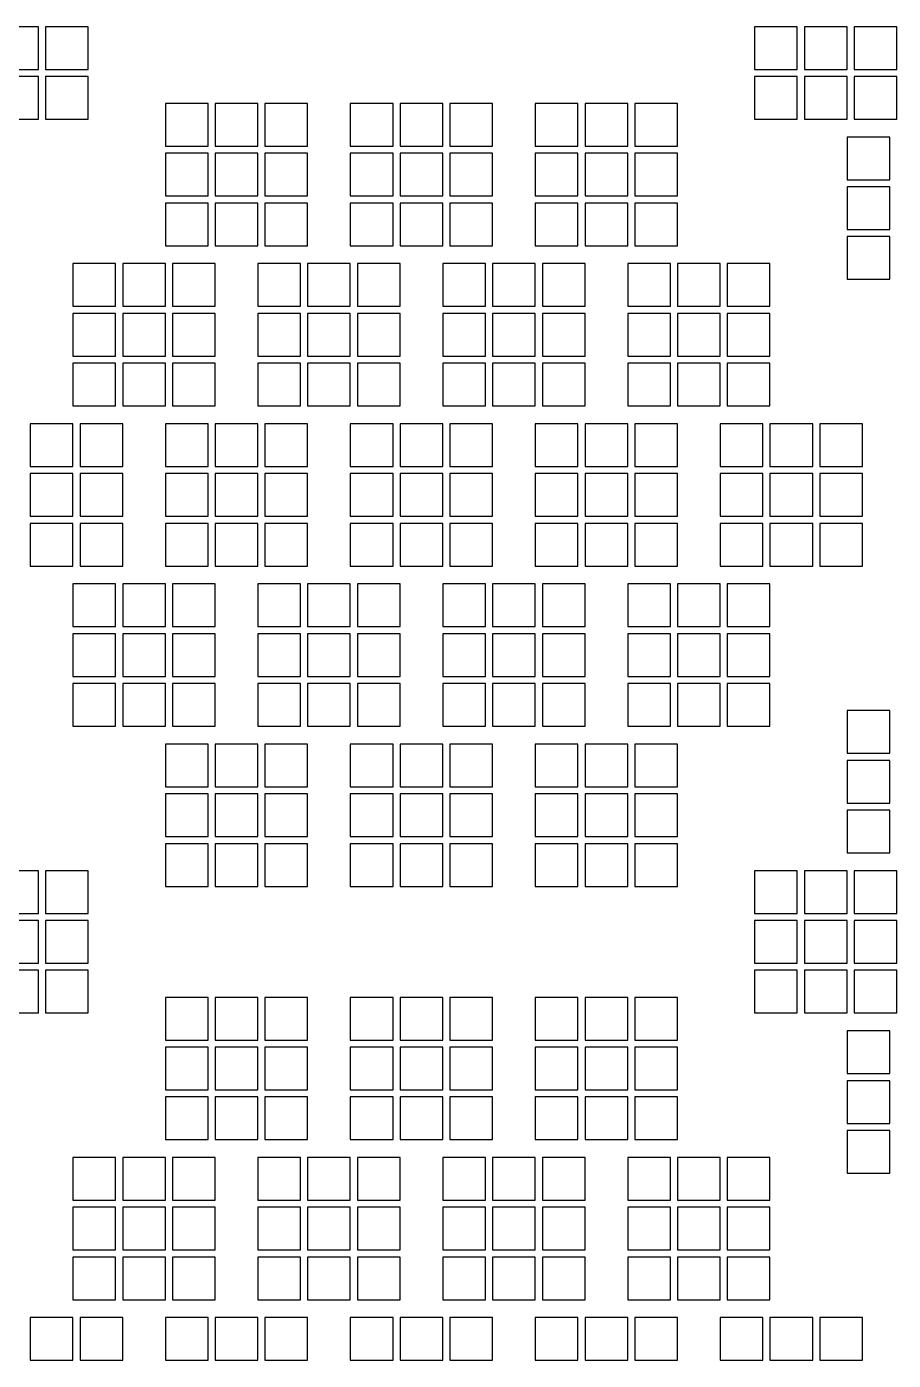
# Model space of a CAD drawing. Extents: x -49 to 54, y -38 to 38.
# Drawn here: x -38.15 to -32.06, y 17.48 to 26.86 of the extents above; entities that cross this region are included whole.
import ezdxf

# ---------------------------------------------------------------- set-up
doc = ezdxf.new("R2010")
doc.units = 0
doc.layers.add('BACK_LAYER', color=5, linetype='CONTINUOUS')

msp = doc.modelspace()

# ---------------------------------------------------------------- linework, layer by layer
at = {"layer": 'BACK_LAYER'}
for points in [[(-38.3639, 26.5558), (-38.0639, 26.5558), (-38.0639, 26.8558), (-38.3639, 26.8558)], [(-38.0139, 26.5558), (-37.7139, 26.5558), (-37.7139, 26.8558), (-38.0139, 26.8558)], [(-33.0302, 26.5558), (-32.7302, 26.5558), (-32.7302, 26.8558), (-33.0302, 26.8558)], [(-32.6802, 26.5558), (-32.3802, 26.5558), (-32.3802, 26.8558), (-32.6802, 26.8558)], [(-32.3302, 26.5558), (-32.0302, 26.5558), (-32.0302, 26.8558), (-32.3302, 26.8558)], [(-38.3639, 26.2058), (-38.0639, 26.2058), (-38.0639, 26.5058), (-38.3639, 26.5058)], [(-38.0139, 26.2058), (-37.7139, 26.2058), (-37.7139, 26.5058), (-38.0139, 26.5058)], [(-33.0302, 26.2058), (-32.7302, 26.2058), (-32.7302, 26.5058), (-33.0302, 26.5058)], [(-32.6802, 26.2058), (-32.3802, 26.2058), (-32.3802, 26.5058), (-32.6802, 26.5058)], [(-32.3302, 26.2058), (-32.0302, 26.2058), (-32.0302, 26.5058), (-32.3302, 26.5058)], [(-37.1721, 26.0156), (-36.8721, 26.0156), (-36.8721, 26.3156), (-37.1721, 26.3156)], [(-36.8221, 26.0156), (-36.5221, 26.0156), (-36.5221, 26.3156), (-36.8221, 26.3156)], [(-36.4721, 26.0156), (-36.1721, 26.0156), (-36.1721, 26.3156), (-36.4721, 26.3156)], [(-35.8721, 26.0156), (-35.5721, 26.0156), (-35.5721, 26.3156), (-35.8721, 26.3156)], [(-35.5221, 26.0156), (-35.2221, 26.0156), (-35.2221, 26.3156), (-35.5221, 26.3156)], [(-35.1721, 26.0156), (-34.8721, 26.0156), (-34.8721, 26.3156), (-35.1721, 26.3156)], [(-34.5721, 26.0156), (-34.2721, 26.0156), (-34.2721, 26.3156), (-34.5721, 26.3156)], [(-34.2221, 26.0156), (-33.9221, 26.0156), (-33.9221, 26.3156), (-34.2221, 26.3156)], [(-33.8721, 26.0156), (-33.5721, 26.0156), (-33.5721, 26.3156), (-33.8721, 26.3156)], [(-32.3802, 25.78), (-32.0802, 25.78), (-32.0802, 26.08), (-32.3802, 26.08)], [(-37.1721, 25.6656), (-36.8721, 25.6656), (-36.8721, 25.9656), (-37.1721, 25.9656)], [(-36.8221, 25.6656), (-36.5221, 25.6656), (-36.5221, 25.9656), (-36.8221, 25.9656)], [(-36.4721, 25.6656), (-36.1721, 25.6656), (-36.1721, 25.9656), (-36.4721, 25.9656)], [(-35.8721, 25.6656), (-35.5721, 25.6656), (-35.5721, 25.9656), (-35.8721, 25.9656)], [(-35.5221, 25.6656), (-35.2221, 25.6656), (-35.2221, 25.9656), (-35.5221, 25.9656)], [(-35.1721, 25.6656), (-34.8721, 25.6656), (-34.8721, 25.9656), (-35.1721, 25.9656)], [(-34.5721, 25.6656), (-34.2721, 25.6656), (-34.2721, 25.9656), (-34.5721, 25.9656)], [(-34.2221, 25.6656), (-33.9221, 25.6656), (-33.9221, 25.9656), (-34.2221, 25.9656)], [(-33.8721, 25.6656), (-33.5721, 25.6656), (-33.5721, 25.9656), (-33.8721, 25.9656)], [(-32.3802, 25.43), (-32.0802, 25.43), (-32.0802, 25.73), (-32.3802, 25.73)], [(-37.1721, 25.3156), (-36.8721, 25.3156), (-36.8721, 25.6156), (-37.1721, 25.6156)], [(-36.8221, 25.3156), (-36.5221, 25.3156), (-36.5221, 25.6156), (-36.8221, 25.6156)], [(-36.4721, 25.3156), (-36.1721, 25.3156), (-36.1721, 25.6156), (-36.4721, 25.6156)], [(-35.8721, 25.3156), (-35.5721, 25.3156), (-35.5721, 25.6156), (-35.8721, 25.6156)], [(-35.5221, 25.3156), (-35.2221, 25.3156), (-35.2221, 25.6156), (-35.5221, 25.6156)], [(-35.1721, 25.3156), (-34.8721, 25.3156), (-34.8721, 25.6156), (-35.1721, 25.6156)], [(-34.5721, 25.3156), (-34.2721, 25.3156), (-34.2721, 25.6156), (-34.5721, 25.6156)], [(-34.2221, 25.3156), (-33.9221, 25.3156), (-33.9221, 25.6156), (-34.2221, 25.6156)], [(-33.8721, 25.3156), (-33.5721, 25.3156), (-33.5721, 25.6156), (-33.8721, 25.6156)], [(-32.3802, 25.08), (-32.0802, 25.08), (-32.0802, 25.38), (-32.3802, 25.38)], [(-37.8221, 24.8898), (-37.5221, 24.8898), (-37.5221, 25.1898), (-37.8221, 25.1898)], [(-37.4721, 24.8898), (-37.1721, 24.8898), (-37.1721, 25.1898), (-37.4721, 25.1898)], [(-37.1221, 24.8898), (-36.8221, 24.8898), (-36.8221, 25.1898), (-37.1221, 25.1898)], [(-36.5221, 24.8898), (-36.2221, 24.8898), (-36.2221, 25.1898), (-36.5221, 25.1898)], [(-36.1721, 24.8898), (-35.8721, 24.8898), (-35.8721, 25.1898), (-36.1721, 25.1898)], [(-35.8221, 24.8898), (-35.5221, 24.8898), (-35.5221, 25.1898), (-35.8221, 25.1898)], [(-35.2221, 24.8898), (-34.9221, 24.8898), (-34.9221, 25.1898), (-35.2221, 25.1898)], [(-34.8721, 24.8898), (-34.5721, 24.8898), (-34.5721, 25.1898), (-34.8721, 25.1898)], [(-34.5221, 24.8898), (-34.2221, 24.8898), (-34.2221, 25.1898), (-34.5221, 25.1898)], [(-33.9221, 24.8898), (-33.6221, 24.8898), (-33.6221, 25.1898), (-33.9221, 25.1898)], [(-33.5721, 24.8898), (-33.2721, 24.8898), (-33.2721, 25.1898), (-33.5721, 25.1898)], [(-33.2221, 24.8898), (-32.9221, 24.8898), (-32.9221, 25.1898), (-33.2221, 25.1898)], [(-37.8221, 24.5398), (-37.5221, 24.5398), (-37.5221, 24.8398), (-37.8221, 24.8398)], [(-37.4721, 24.5398), (-37.1721, 24.5398), (-37.1721, 24.8398), (-37.4721, 24.8398)], [(-37.1221, 24.5398), (-36.8221, 24.5398), (-36.8221, 24.8398), (-37.1221, 24.8398)], [(-36.5221, 24.5398), (-36.2221, 24.5398), (-36.2221, 24.8398), (-36.5221, 24.8398)], [(-36.1721, 24.5398), (-35.8721, 24.5398), (-35.8721, 24.8398), (-36.1721, 24.8398)], [(-35.8221, 24.5398), (-35.5221, 24.5398), (-35.5221, 24.8398), (-35.8221, 24.8398)], [(-35.2221, 24.5398), (-34.9221, 24.5398), (-34.9221, 24.8398), (-35.2221, 24.8398)], [(-34.8721, 24.5398), (-34.5721, 24.5398), (-34.5721, 24.8398), (-34.8721, 24.8398)], [(-34.5221, 24.5398), (-34.2221, 24.5398), (-34.2221, 24.8398), (-34.5221, 24.8398)], [(-33.9221, 24.5398), (-33.6221, 24.5398), (-33.6221, 24.8398), (-33.9221, 24.8398)], [(-33.5721, 24.5398), (-33.2721, 24.5398), (-33.2721, 24.8398), (-33.5721, 24.8398)], [(-33.2221, 24.5398), (-32.9221, 24.5398), (-32.9221, 24.8398), (-33.2221, 24.8398)], [(-37.8221, 24.1898), (-37.5221, 24.1898), (-37.5221, 24.4898), (-37.8221, 24.4898)], [(-37.4721, 24.1898), (-37.1721, 24.1898), (-37.1721, 24.4898), (-37.4721, 24.4898)], [(-37.1221, 24.1898), (-36.8221, 24.1898), (-36.8221, 24.4898), (-37.1221, 24.4898)], [(-36.5221, 24.1898), (-36.2221, 24.1898), (-36.2221, 24.4898), (-36.5221, 24.4898)], [(-36.1721, 24.1898), (-35.8721, 24.1898), (-35.8721, 24.4898), (-36.1721, 24.4898)], [(-35.8221, 24.1898), (-35.5221, 24.1898), (-35.5221, 24.4898), (-35.8221, 24.4898)], [(-35.2221, 24.1898), (-34.9221, 24.1898), (-34.9221, 24.4898), (-35.2221, 24.4898)], [(-34.8721, 24.1898), (-34.5721, 24.1898), (-34.5721, 24.4898), (-34.8721, 24.4898)], [(-34.5221, 24.1898), (-34.2221, 24.1898), (-34.2221, 24.4898), (-34.5221, 24.4898)], [(-33.9221, 24.1898), (-33.6221, 24.1898), (-33.6221, 24.4898), (-33.9221, 24.4898)], [(-33.5721, 24.1898), (-33.2721, 24.1898), (-33.2721, 24.4898), (-33.5721, 24.4898)], [(-33.2221, 24.1898), (-32.9221, 24.1898), (-32.9221, 24.4898), (-33.2221, 24.4898)], [(-38.1221, 23.7639), (-37.8221, 23.7639), (-37.8221, 24.0639), (-38.1221, 24.0639)], [(-37.7721, 23.7639), (-37.4721, 23.7639), (-37.4721, 24.0639), (-37.7721, 24.0639)], [(-37.1721, 23.7639), (-36.8721, 23.7639), (-36.8721, 24.0639), (-37.1721, 24.0639)], [(-36.8221, 23.7639), (-36.5221, 23.7639), (-36.5221, 24.0639), (-36.8221, 24.0639)], [(-36.4721, 23.7639), (-36.1721, 23.7639), (-36.1721, 24.0639), (-36.4721, 24.0639)], [(-35.8721, 23.7639), (-35.5721, 23.7639), (-35.5721, 24.0639), (-35.8721, 24.0639)], [(-35.5221, 23.7639), (-35.2221, 23.7639), (-35.2221, 24.0639), (-35.5221, 24.0639)], [(-35.1721, 23.7639), (-34.8721, 23.7639), (-34.8721, 24.0639), (-35.1721, 24.0639)], [(-34.5721, 23.7639), (-34.2721, 23.7639), (-34.2721, 24.0639), (-34.5721, 24.0639)], [(-34.2221, 23.7639), (-33.9221, 23.7639), (-33.9221, 24.0639), (-34.2221, 24.0639)], [(-33.8721, 23.7639), (-33.5721, 23.7639), (-33.5721, 24.0639), (-33.8721, 24.0639)], [(-33.2721, 23.7639), (-32.9721, 23.7639), (-32.9721, 24.0639), (-33.2721, 24.0639)], [(-32.9221, 23.7639), (-32.6221, 23.7639), (-32.6221, 24.0639), (-32.9221, 24.0639)], [(-32.5721, 23.7639), (-32.2721, 23.7639), (-32.2721, 24.0639), (-32.5721, 24.0639)], [(-38.1221, 23.4139), (-37.8221, 23.4139), (-37.8221, 23.7139), (-38.1221, 23.7139)], [(-37.7721, 23.4139), (-37.4721, 23.4139), (-37.4721, 23.7139), (-37.7721, 23.7139)], [(-37.1721, 23.4139), (-36.8721, 23.4139), (-36.8721, 23.7139), (-37.1721, 23.7139)], [(-36.8221, 23.4139), (-36.5221, 23.4139), (-36.5221, 23.7139), (-36.8221, 23.7139)], [(-36.4721, 23.4139), (-36.1721, 23.4139), (-36.1721, 23.7139), (-36.4721, 23.7139)], [(-35.8721, 23.4139), (-35.5721, 23.4139), (-35.5721, 23.7139), (-35.8721, 23.7139)], [(-35.5221, 23.4139), (-35.2221, 23.4139), (-35.2221, 23.7139), (-35.5221, 23.7139)], [(-35.1721, 23.4139), (-34.8721, 23.4139), (-34.8721, 23.7139), (-35.1721, 23.7139)], [(-34.5721, 23.4139), (-34.2721, 23.4139), (-34.2721, 23.7139), (-34.5721, 23.7139)], [(-34.2221, 23.4139), (-33.9221, 23.4139), (-33.9221, 23.7139), (-34.2221, 23.7139)], [(-33.8721, 23.4139), (-33.5721, 23.4139), (-33.5721, 23.7139), (-33.8721, 23.7139)], [(-33.2721, 23.4139), (-32.9721, 23.4139), (-32.9721, 23.7139), (-33.2721, 23.7139)], [(-32.9221, 23.4139), (-32.6221, 23.4139), (-32.6221, 23.7139), (-32.9221, 23.7139)], [(-32.5721, 23.4139), (-32.2721, 23.4139), (-32.2721, 23.7139), (-32.5721, 23.7139)], [(-38.1221, 23.0639), (-37.8221, 23.0639), (-37.8221, 23.3639), (-38.1221, 23.3639)], [(-37.7721, 23.0639), (-37.4721, 23.0639), (-37.4721, 23.3639), (-37.7721, 23.3639)], [(-37.1721, 23.0639), (-36.8721, 23.0639), (-36.8721, 23.3639), (-37.1721, 23.3639)], [(-36.8221, 23.0639), (-36.5221, 23.0639), (-36.5221, 23.3639), (-36.8221, 23.3639)], [(-36.4721, 23.0639), (-36.1721, 23.0639), (-36.1721, 23.3639), (-36.4721, 23.3639)], [(-35.8721, 23.0639), (-35.5721, 23.0639), (-35.5721, 23.3639), (-35.8721, 23.3639)], [(-35.5221, 23.0639), (-35.2221, 23.0639), (-35.2221, 23.3639), (-35.5221, 23.3639)], [(-35.1721, 23.0639), (-34.8721, 23.0639), (-34.8721, 23.3639), (-35.1721, 23.3639)], [(-34.5721, 23.0639), (-34.2721, 23.0639), (-34.2721, 23.3639), (-34.5721, 23.3639)], [(-34.2221, 23.0639), (-33.9221, 23.0639), (-33.9221, 23.3639), (-34.2221, 23.3639)], [(-33.8721, 23.0639), (-33.5721, 23.0639), (-33.5721, 23.3639), (-33.8721, 23.3639)], [(-33.2721, 23.0639), (-32.9721, 23.0639), (-32.9721, 23.3639), (-33.2721, 23.3639)], [(-32.9221, 23.0639), (-32.6221, 23.0639), (-32.6221, 23.3639), (-32.9221, 23.3639)], [(-32.5721, 23.0639), (-32.2721, 23.0639), (-32.2721, 23.3639), (-32.5721, 23.3639)], [(-37.8221, 22.6381), (-37.5221, 22.6381), (-37.5221, 22.9381), (-37.8221, 22.9381)], [(-37.4721, 22.6381), (-37.1721, 22.6381), (-37.1721, 22.9381), (-37.4721, 22.9381)], [(-37.1221, 22.6381), (-36.8221, 22.6381), (-36.8221, 22.9381), (-37.1221, 22.9381)], [(-36.5221, 22.6381), (-36.2221, 22.6381), (-36.2221, 22.9381), (-36.5221, 22.9381)], [(-36.1721, 22.6381), (-35.8721, 22.6381), (-35.8721, 22.9381), (-36.1721, 22.9381)], [(-35.8221, 22.6381), (-35.5221, 22.6381), (-35.5221, 22.9381), (-35.8221, 22.9381)], [(-35.2221, 22.6381), (-34.9221, 22.6381), (-34.9221, 22.9381), (-35.2221, 22.9381)], [(-34.8721, 22.6381), (-34.5721, 22.6381), (-34.5721, 22.9381), (-34.8721, 22.9381)], [(-34.5221, 22.6381), (-34.2221, 22.6381), (-34.2221, 22.9381), (-34.5221, 22.9381)], [(-33.9221, 22.6381), (-33.6221, 22.6381), (-33.6221, 22.9381), (-33.9221, 22.9381)], [(-33.5721, 22.6381), (-33.2721, 22.6381), (-33.2721, 22.9381), (-33.5721, 22.9381)], [(-33.2221, 22.6381), (-32.9221, 22.6381), (-32.9221, 22.9381), (-33.2221, 22.9381)], [(-37.8221, 22.2881), (-37.5221, 22.2881), (-37.5221, 22.5881), (-37.8221, 22.5881)], [(-37.4721, 22.2881), (-37.1721, 22.2881), (-37.1721, 22.5881), (-37.4721, 22.5881)], [(-37.1221, 22.2881), (-36.8221, 22.2881), (-36.8221, 22.5881), (-37.1221, 22.5881)], [(-36.5221, 22.2881), (-36.2221, 22.2881), (-36.2221, 22.5881), (-36.5221, 22.5881)], [(-36.1721, 22.2881), (-35.8721, 22.2881), (-35.8721, 22.5881), (-36.1721, 22.5881)], [(-35.8221, 22.2881), (-35.5221, 22.2881), (-35.5221, 22.5881), (-35.8221, 22.5881)], [(-35.2221, 22.2881), (-34.9221, 22.2881), (-34.9221, 22.5881), (-35.2221, 22.5881)], [(-34.8721, 22.2881), (-34.5721, 22.2881), (-34.5721, 22.5881), (-34.8721, 22.5881)], [(-34.5221, 22.2881), (-34.2221, 22.2881), (-34.2221, 22.5881), (-34.5221, 22.5881)], [(-33.9221, 22.2881), (-33.6221, 22.2881), (-33.6221, 22.5881), (-33.9221, 22.5881)], [(-33.5721, 22.2881), (-33.2721, 22.2881), (-33.2721, 22.5881), (-33.5721, 22.5881)], [(-33.2221, 22.2881), (-32.9221, 22.2881), (-32.9221, 22.5881), (-33.2221, 22.5881)], [(-37.8221, 21.9381), (-37.5221, 21.9381), (-37.5221, 22.2381), (-37.8221, 22.2381)], [(-37.4721, 21.9381), (-37.1721, 21.9381), (-37.1721, 22.2381), (-37.4721, 22.2381)], [(-37.1221, 21.9381), (-36.8221, 21.9381), (-36.8221, 22.2381), (-37.1221, 22.2381)], [(-36.5221, 21.9381), (-36.2221, 21.9381), (-36.2221, 22.2381), (-36.5221, 22.2381)], [(-36.1721, 21.9381), (-35.8721, 21.9381), (-35.8721, 22.2381), (-36.1721, 22.2381)], [(-35.8221, 21.9381), (-35.5221, 21.9381), (-35.5221, 22.2381), (-35.8221, 22.2381)], [(-35.2221, 21.9381), (-34.9221, 21.9381), (-34.9221, 22.2381), (-35.2221, 22.2381)], [(-34.8721, 21.9381), (-34.5721, 21.9381), (-34.5721, 22.2381), (-34.8721, 22.2381)], [(-34.5221, 21.9381), (-34.2221, 21.9381), (-34.2221, 22.2381), (-34.5221, 22.2381)], [(-33.9221, 21.9381), (-33.6221, 21.9381), (-33.6221, 22.2381), (-33.9221, 22.2381)], [(-33.5721, 21.9381), (-33.2721, 21.9381), (-33.2721, 22.2381), (-33.5721, 22.2381)], [(-33.2221, 21.9381), (-32.9221, 21.9381), (-32.9221, 22.2381), (-33.2221, 22.2381)], [(-32.3802, 21.7479), (-32.0802, 21.7479), (-32.0802, 22.0479), (-32.3802, 22.0479)], [(-37.1721, 21.5123), (-36.8721, 21.5123), (-36.8721, 21.8123), (-37.1721, 21.8123)], [(-36.8221, 21.5123), (-36.5221, 21.5123), (-36.5221, 21.8123), (-36.8221, 21.8123)], [(-36.4721, 21.5123), (-36.1721, 21.5123), (-36.1721, 21.8123), (-36.4721, 21.8123)], [(-35.8721, 21.5123), (-35.5721, 21.5123), (-35.5721, 21.8123), (-35.8721, 21.8123)], [(-35.5221, 21.5123), (-35.2221, 21.5123), (-35.2221, 21.8123), (-35.5221, 21.8123)], [(-35.1721, 21.5123), (-34.8721, 21.5123), (-34.8721, 21.8123), (-35.1721, 21.8123)], [(-34.5721, 21.5123), (-34.2721, 21.5123), (-34.2721, 21.8123), (-34.5721, 21.8123)], [(-34.2221, 21.5123), (-33.9221, 21.5123), (-33.9221, 21.8123), (-34.2221, 21.8123)], [(-33.8721, 21.5123), (-33.5721, 21.5123), (-33.5721, 21.8123), (-33.8721, 21.8123)], [(-32.3802, 21.3979), (-32.0802, 21.3979), (-32.0802, 21.6979), (-32.3802, 21.6979)], [(-37.1721, 21.1623), (-36.8721, 21.1623), (-36.8721, 21.4623), (-37.1721, 21.4623)], [(-36.8221, 21.1623), (-36.5221, 21.1623), (-36.5221, 21.4623), (-36.8221, 21.4623)], [(-36.4721, 21.1623), (-36.1721, 21.1623), (-36.1721, 21.4623), (-36.4721, 21.4623)], [(-35.8721, 21.1623), (-35.5721, 21.1623), (-35.5721, 21.4623), (-35.8721, 21.4623)], [(-35.5221, 21.1623), (-35.2221, 21.1623), (-35.2221, 21.4623), (-35.5221, 21.4623)], [(-35.1721, 21.1623), (-34.8721, 21.1623), (-34.8721, 21.4623), (-35.1721, 21.4623)], [(-34.5721, 21.1623), (-34.2721, 21.1623), (-34.2721, 21.4623), (-34.5721, 21.4623)], [(-34.2221, 21.1623), (-33.9221, 21.1623), (-33.9221, 21.4623), (-34.2221, 21.4623)], [(-33.8721, 21.1623), (-33.5721, 21.1623), (-33.5721, 21.4623), (-33.8721, 21.4623)], [(-32.3802, 21.0479), (-32.0802, 21.0479), (-32.0802, 21.3479), (-32.3802, 21.3479)], [(-37.1721, 20.8123), (-36.8721, 20.8123), (-36.8721, 21.1123), (-37.1721, 21.1123)], [(-36.8221, 20.8123), (-36.5221, 20.8123), (-36.5221, 21.1123), (-36.8221, 21.1123)], [(-36.4721, 20.8123), (-36.1721, 20.8123), (-36.1721, 21.1123), (-36.4721, 21.1123)], [(-35.8721, 20.8123), (-35.5721, 20.8123), (-35.5721, 21.1123), (-35.8721, 21.1123)], [(-35.5221, 20.8123), (-35.2221, 20.8123), (-35.2221, 21.1123), (-35.5221, 21.1123)], [(-35.1721, 20.8123), (-34.8721, 20.8123), (-34.8721, 21.1123), (-35.1721, 21.1123)], [(-34.5721, 20.8123), (-34.2721, 20.8123), (-34.2721, 21.1123), (-34.5721, 21.1123)], [(-34.2221, 20.8123), (-33.9221, 20.8123), (-33.9221, 21.1123), (-34.2221, 21.1123)], [(-33.8721, 20.8123), (-33.5721, 20.8123), (-33.5721, 21.1123), (-33.8721, 21.1123)], [(-38.3639, 20.6221), (-38.0639, 20.6221), (-38.0639, 20.9221), (-38.3639, 20.9221)], [(-38.0139, 20.6221), (-37.7139, 20.6221), (-37.7139, 20.9221), (-38.0139, 20.9221)], [(-33.0302, 20.6221), (-32.7302, 20.6221), (-32.7302, 20.9221), (-33.0302, 20.9221)], [(-32.6802, 20.6221), (-32.3802, 20.6221), (-32.3802, 20.9221), (-32.6802, 20.9221)], [(-32.3302, 20.6221), (-32.0302, 20.6221), (-32.0302, 20.9221), (-32.3302, 20.9221)], [(-38.3639, 20.2721), (-38.0639, 20.2721), (-38.0639, 20.5721), (-38.3639, 20.5721)], [(-38.0139, 20.2721), (-37.7139, 20.2721), (-37.7139, 20.5721), (-38.0139, 20.5721)], [(-33.0302, 20.2721), (-32.7302, 20.2721), (-32.7302, 20.5721), (-33.0302, 20.5721)], [(-32.6802, 20.2721), (-32.3802, 20.2721), (-32.3802, 20.5721), (-32.6802, 20.5721)], [(-32.3302, 20.2721), (-32.0302, 20.2721), (-32.0302, 20.5721), (-32.3302, 20.5721)], [(-38.3639, 19.9221), (-38.0639, 19.9221), (-38.0639, 20.2221), (-38.3639, 20.2221)], [(-38.0139, 19.9221), (-37.7139, 19.9221), (-37.7139, 20.2221), (-38.0139, 20.2221)], [(-33.0302, 19.9221), (-32.7302, 19.9221), (-32.7302, 20.2221), (-33.0302, 20.2221)], [(-32.6802, 19.9221), (-32.3802, 19.9221), (-32.3802, 20.2221), (-32.6802, 20.2221)], [(-32.3302, 19.9221), (-32.0302, 19.9221), (-32.0302, 20.2221), (-32.3302, 20.2221)], [(-37.1721, 19.7319), (-36.8721, 19.7319), (-36.8721, 20.0319), (-37.1721, 20.0319)], [(-36.8221, 19.7319), (-36.5221, 19.7319), (-36.5221, 20.0319), (-36.8221, 20.0319)], [(-36.4721, 19.7319), (-36.1721, 19.7319), (-36.1721, 20.0319), (-36.4721, 20.0319)], [(-35.8721, 19.7319), (-35.5721, 19.7319), (-35.5721, 20.0319), (-35.8721, 20.0319)], [(-35.5221, 19.7319), (-35.2221, 19.7319), (-35.2221, 20.0319), (-35.5221, 20.0319)], [(-35.1721, 19.7319), (-34.8721, 19.7319), (-34.8721, 20.0319), (-35.1721, 20.0319)], [(-34.5721, 19.7319), (-34.2721, 19.7319), (-34.2721, 20.0319), (-34.5721, 20.0319)], [(-34.2221, 19.7319), (-33.9221, 19.7319), (-33.9221, 20.0319), (-34.2221, 20.0319)], [(-33.8721, 19.7319), (-33.5721, 19.7319), (-33.5721, 20.0319), (-33.8721, 20.0319)], [(-32.3802, 19.4962), (-32.0802, 19.4962), (-32.0802, 19.7962), (-32.3802, 19.7962)], [(-37.1721, 19.3819), (-36.8721, 19.3819), (-36.8721, 19.6819), (-37.1721, 19.6819)], [(-36.8221, 19.3819), (-36.5221, 19.3819), (-36.5221, 19.6819), (-36.8221, 19.6819)], [(-36.4721, 19.3819), (-36.1721, 19.3819), (-36.1721, 19.6819), (-36.4721, 19.6819)], [(-35.8721, 19.3819), (-35.5721, 19.3819), (-35.5721, 19.6819), (-35.8721, 19.6819)], [(-35.5221, 19.3819), (-35.2221, 19.3819), (-35.2221, 19.6819), (-35.5221, 19.6819)], [(-35.1721, 19.3819), (-34.8721, 19.3819), (-34.8721, 19.6819), (-35.1721, 19.6819)], [(-34.5721, 19.3819), (-34.2721, 19.3819), (-34.2721, 19.6819), (-34.5721, 19.6819)], [(-34.2221, 19.3819), (-33.9221, 19.3819), (-33.9221, 19.6819), (-34.2221, 19.6819)], [(-33.8721, 19.3819), (-33.5721, 19.3819), (-33.5721, 19.6819), (-33.8721, 19.6819)], [(-32.3802, 19.1462), (-32.0802, 19.1462), (-32.0802, 19.4462), (-32.3802, 19.4462)], [(-37.1721, 19.0319), (-36.8721, 19.0319), (-36.8721, 19.3319), (-37.1721, 19.3319)], [(-36.8221, 19.0319), (-36.5221, 19.0319), (-36.5221, 19.3319), (-36.8221, 19.3319)], [(-36.4721, 19.0319), (-36.1721, 19.0319), (-36.1721, 19.3319), (-36.4721, 19.3319)], [(-35.8721, 19.0319), (-35.5721, 19.0319), (-35.5721, 19.3319), (-35.8721, 19.3319)], [(-35.5221, 19.0319), (-35.2221, 19.0319), (-35.2221, 19.3319), (-35.5221, 19.3319)], [(-35.1721, 19.0319), (-34.8721, 19.0319), (-34.8721, 19.3319), (-35.1721, 19.3319)], [(-34.5721, 19.0319), (-34.2721, 19.0319), (-34.2721, 19.3319), (-34.5721, 19.3319)], [(-34.2221, 19.0319), (-33.9221, 19.0319), (-33.9221, 19.3319), (-34.2221, 19.3319)], [(-33.8721, 19.0319), (-33.5721, 19.0319), (-33.5721, 19.3319), (-33.8721, 19.3319)], [(-32.3802, 18.7962), (-32.0802, 18.7962), (-32.0802, 19.0962), (-32.3802, 19.0962)], [(-37.8221, 18.6061), (-37.5221, 18.6061), (-37.5221, 18.9061), (-37.8221, 18.9061)], [(-37.4721, 18.6061), (-37.1721, 18.6061), (-37.1721, 18.9061), (-37.4721, 18.9061)], [(-37.1221, 18.6061), (-36.8221, 18.6061), (-36.8221, 18.9061), (-37.1221, 18.9061)], [(-36.5221, 18.6061), (-36.2221, 18.6061), (-36.2221, 18.9061), (-36.5221, 18.9061)], [(-36.1721, 18.6061), (-35.8721, 18.6061), (-35.8721, 18.9061), (-36.1721, 18.9061)], [(-35.8221, 18.6061), (-35.5221, 18.6061), (-35.5221, 18.9061), (-35.8221, 18.9061)], [(-35.2221, 18.6061), (-34.9221, 18.6061), (-34.9221, 18.9061), (-35.2221, 18.9061)], [(-34.8721, 18.6061), (-34.5721, 18.6061), (-34.5721, 18.9061), (-34.8721, 18.9061)], [(-34.5221, 18.6061), (-34.2221, 18.6061), (-34.2221, 18.9061), (-34.5221, 18.9061)], [(-33.9221, 18.6061), (-33.6221, 18.6061), (-33.6221, 18.9061), (-33.9221, 18.9061)], [(-33.5721, 18.6061), (-33.2721, 18.6061), (-33.2721, 18.9061), (-33.5721, 18.9061)], [(-33.2221, 18.6061), (-32.9221, 18.6061), (-32.9221, 18.9061), (-33.2221, 18.9061)], [(-37.8221, 18.2561), (-37.5221, 18.2561), (-37.5221, 18.5561), (-37.8221, 18.5561)], [(-37.4721, 18.2561), (-37.1721, 18.2561), (-37.1721, 18.5561), (-37.4721, 18.5561)], [(-37.1221, 18.2561), (-36.8221, 18.2561), (-36.8221, 18.5561), (-37.1221, 18.5561)], [(-36.5221, 18.2561), (-36.2221, 18.2561), (-36.2221, 18.5561), (-36.5221, 18.5561)], [(-36.1721, 18.2561), (-35.8721, 18.2561), (-35.8721, 18.5561), (-36.1721, 18.5561)], [(-35.8221, 18.2561), (-35.5221, 18.2561), (-35.5221, 18.5561), (-35.8221, 18.5561)], [(-35.2221, 18.2561), (-34.9221, 18.2561), (-34.9221, 18.5561), (-35.2221, 18.5561)], [(-34.8721, 18.2561), (-34.5721, 18.2561), (-34.5721, 18.5561), (-34.8721, 18.5561)], [(-34.5221, 18.2561), (-34.2221, 18.2561), (-34.2221, 18.5561), (-34.5221, 18.5561)], [(-33.9221, 18.2561), (-33.6221, 18.2561), (-33.6221, 18.5561), (-33.9221, 18.5561)], [(-33.5721, 18.2561), (-33.2721, 18.2561), (-33.2721, 18.5561), (-33.5721, 18.5561)], [(-33.2221, 18.2561), (-32.9221, 18.2561), (-32.9221, 18.5561), (-33.2221, 18.5561)], [(-37.8221, 17.9061), (-37.5221, 17.9061), (-37.5221, 18.2061), (-37.8221, 18.2061)], [(-37.4721, 17.9061), (-37.1721, 17.9061), (-37.1721, 18.2061), (-37.4721, 18.2061)], [(-37.1221, 17.9061), (-36.8221, 17.9061), (-36.8221, 18.2061), (-37.1221, 18.2061)], [(-36.5221, 17.9061), (-36.2221, 17.9061), (-36.2221, 18.2061), (-36.5221, 18.2061)], [(-36.1721, 17.9061), (-35.8721, 17.9061), (-35.8721, 18.2061), (-36.1721, 18.2061)], [(-35.8221, 17.9061), (-35.5221, 17.9061), (-35.5221, 18.2061), (-35.8221, 18.2061)], [(-35.2221, 17.9061), (-34.9221, 17.9061), (-34.9221, 18.2061), (-35.2221, 18.2061)], [(-34.8721, 17.9061), (-34.5721, 17.9061), (-34.5721, 18.2061), (-34.8721, 18.2061)], [(-34.5221, 17.9061), (-34.2221, 17.9061), (-34.2221, 18.2061), (-34.5221, 18.2061)], [(-33.9221, 17.9061), (-33.6221, 17.9061), (-33.6221, 18.2061), (-33.9221, 18.2061)], [(-33.5721, 17.9061), (-33.2721, 17.9061), (-33.2721, 18.2061), (-33.5721, 18.2061)], [(-33.2221, 17.9061), (-32.9221, 17.9061), (-32.9221, 18.2061), (-33.2221, 18.2061)], [(-38.1221, 17.4802), (-37.8221, 17.4802), (-37.8221, 17.7802), (-38.1221, 17.7802)], [(-37.7721, 17.4802), (-37.4721, 17.4802), (-37.4721, 17.7802), (-37.7721, 17.7802)], [(-37.1721, 17.4802), (-36.8721, 17.4802), (-36.8721, 17.7802), (-37.1721, 17.7802)], [(-36.8221, 17.4802), (-36.5221, 17.4802), (-36.5221, 17.7802), (-36.8221, 17.7802)], [(-36.4721, 17.4802), (-36.1721, 17.4802), (-36.1721, 17.7802), (-36.4721, 17.7802)], [(-35.8721, 17.4802), (-35.5721, 17.4802), (-35.5721, 17.7802), (-35.8721, 17.7802)], [(-35.5221, 17.4802), (-35.2221, 17.4802), (-35.2221, 17.7802), (-35.5221, 17.7802)], [(-35.1721, 17.4802), (-34.8721, 17.4802), (-34.8721, 17.7802), (-35.1721, 17.7802)], [(-34.5721, 17.4802), (-34.2721, 17.4802), (-34.2721, 17.7802), (-34.5721, 17.7802)], [(-34.2221, 17.4802), (-33.9221, 17.4802), (-33.9221, 17.7802), (-34.2221, 17.7802)], [(-33.8721, 17.4802), (-33.5721, 17.4802), (-33.5721, 17.7802), (-33.8721, 17.7802)], [(-33.2721, 17.4802), (-32.9721, 17.4802), (-32.9721, 17.7802), (-33.2721, 17.7802)], [(-32.9221, 17.4802), (-32.6221, 17.4802), (-32.6221, 17.7802), (-32.9221, 17.7802)], [(-32.5721, 17.4802), (-32.2721, 17.4802), (-32.2721, 17.7802), (-32.5721, 17.7802)]]:
    msp.add_lwpolyline(points, close=True, dxfattribs=at)

doc.saveas('drawing.dxf')
